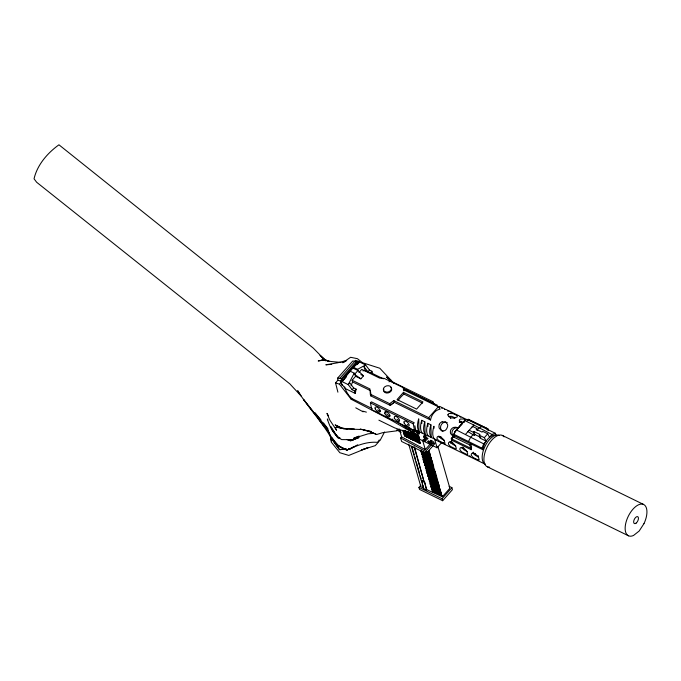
<?xml version="1.0" encoding="UTF-8"?>
<svg xmlns="http://www.w3.org/2000/svg" width="681" height="681" viewBox="0 0 681 681"><rect width="100%" height="100%" fill="white"/><g stroke="black" fill="none" stroke-linecap="round" stroke-linejoin="round"><path stroke-width="1.02" d="M473.295 452.124L473.295 452.967L475.159 455.223L478.641 457.138M467.43 420.79L468.443 419.317L487.902 428.834L488.311 430.256M341.504 383.709L345.25 388.536L355.278 393.439L356.112 389.157L353.66 387.957L349.796 382.858L348.238 384.62L340.789 380.977L358.155 361.322L365.612 364.965L369.477 370.064L371.92 371.256L372.635 373.775L365.118 370.455L362.896 370.856M471.141 449.698L469.813 444.957L470.809 443.833L471.558 447.323L471.141 449.698L451.682 440.19L452.099 437.815L453.299 436.453L454.133 436.827C449.656 434.274 452.61 426.774 457.615 427.906M403.961 390.894L403.663 387.898L384.288 378.423L379.564 378.066L361.73 369.349L358.93 372.524M403.663 387.898L403.407 389.719L438.3 406.77L440.13 409.119C434.878 410.158 431.422 414.95 430.511 419.998L394.273 402.292L393.797 400.607L389.719 403.68L370.336 394.214L369.945 388.953L352.12 380.236L355.618 376.27L354.214 373.162L350.06 371.136L342.143 381.641L346.306 376.925M454.108 418.304L454.951 417.759M467.558 420.517L468.443 419.317M482.82 449.707C484.055 442.999 488.515 435.227 496.032 434.759L495.232 433.227L467.03 419.351L464.663 420.535L454.831 431.873L453.818 434.299L454.227 435.729L482.82 449.707L482.02 448.166L453.818 434.299L456.355 429.932L483.672 443.859L486.123 441.084L484.327 437.653L479.313 435.21L479.969 434.469L474.019 431.558L473.363 432.299L474.214 435.27L474.87 434.529L474.019 431.558M350.06 371.136L349.745 372.013L353.448 367.289L359.508 361.986L357.423 364.344M379.223 439.909L378.372 442.182L375.257 445.646L361.356 449.988L367.978 447.655L348.791 455.436L339.845 452.72L331.238 442.029L330.506 436.674C320.751 420.5 307.565 406.71 297.665 390.69L301.155 396.078L289.817 383.854L36.663 182.27L34.05 178.814C37.225 164.845 47.602 152.927 58.949 144.806L313.175 348.008L325.782 360.836L320.053 355.448L325.203 359.806L329.093 361.449M482.02 448.166L483.672 443.859M461.65 424.144L461.922 422.646L460.782 421.088M351.064 385.769L352.596 381.922L352.12 380.236M450.575 443.178L450.992 442.173M384.544 432.018L380.1 440.403L377.104 442.335C366.318 441.484 356.469 445.791 346.867 450.073L340.96 447.681L335.793 443.433L329.272 433.882L328.046 429.634L314.937 412.873L320.879 419.768M468.485 441.552L470.554 437.457L473.006 434.682L474.214 435.27M354.214 373.162L348.238 384.62L352.111 389.719L354.554 390.911L355.278 393.439M454.831 431.873L465.557 419.726M389.03 381.862L389.983 380.679L432.835 401.628L433.984 404.54M432.835 401.628L431.882 402.803L403.314 388.842M478.471 455.802L478.53 456.908M337.904 392.179L335.546 382.867L337.929 380.168L337.555 378.202L352.698 361.058L354.997 361.126L357.04 362.581M337.555 378.202L339.853 378.27L354.997 361.126M339.853 378.27L341.207 378.934L356.35 361.79M335.546 382.867L339.487 384.195L341.275 382.169M365.118 370.455L364.054 366.727L365.612 364.965L357.602 369.323L353.448 367.289M355.618 376.27L360.862 378.832L363.475 375.878L357.951 370.515L353.141 368.166M352.111 389.719L353.66 387.957M369.477 370.064L367.919 371.826L364.054 366.727M354.554 390.911L356.112 389.157M370.37 373.018L371.92 371.256M339.487 384.195L351.166 399.245L351.83 398.487L372.209 408.643M403.424 392.375L397.074 399.56L416.602 409.111L422.952 401.918L403.424 392.375L403.91 394.061L422.509 403.152M351.166 399.245L391.592 420.466L392.928 418.96M433.142 445.629L426.195 453.495L401.62 441.484L400.624 438.011L401.603 436.904L399.355 429.047M404.693 435.661C406.012 437.704 402.786 432.299 403.339 430.928M404.523 430.698L405.953 436.598L404.097 430.494M406.574 436.581L406.753 436.981L404.948 430.911M406.208 432.333L407.212 436.896M407.255 432.035C410.2 441.092 407.723 438.411 406.685 431.754M408.234 431.694C411.418 440.037 409.4 440.939 407.791 432.299M393.797 400.607L428.681 417.657L438.3 406.77M410.388 438.76L411.009 438.751L410.388 438.76L408.489 432.137M411.571 439.024L411.298 438.887M411.656 439.381C412.975 440.096 409.128 433.695 409.681 432.401M412.209 439.654L412.72 439.585L412.209 439.654L410.311 433.031M411.835 434.274L413.265 440.173L411.46 434.086M413.716 440.394L414.244 440.335L413.716 440.394L411.826 433.771M413.767 434.401C417.308 445.144 414.201 441.654 413.061 434.052M414.806 434.095C418.849 446.404 415.325 442.318 414.005 433.703M415.972 434.665C419.496 446.285 417.3 443.45 415.41 434.393M418.772 442.539L418.219 442.59L416.244 434.801M419.275 442.786L419.011 442.659M418.177 435.746C421.582 447.272 419.658 444.599 417.64 435.482M422.654 453.393L431.158 457.547L430.835 457.921L430.443 456.559L420.994 451.946L420.935 450.209M401.603 436.904L425.293 449.63L430.903 443.28M427.217 457.964L431.933 460.271L431.609 460.645L431.218 459.283L421.777 454.661L421.709 452.933M426.195 453.495L425.608 451.426L431.856 444.352M427.991 460.688L432.716 462.995L432.392 463.361L432.001 462.007L422.552 457.385L422.492 455.657M429.209 450.745L430.051 455.197L430.375 454.831L426.595 452.984M423.267 458.381L423.335 460.109L432.775 464.723L433.167 466.085L433.491 465.719L431.609 464.791M437.883 446.327L449.571 487.162L449.562 488.626L442.378 496.755L426.757 489.648L424.51 481.807L421.096 480.199L411.367 446.208M397.253 421.837L418.866 436.24L419.743 439.305L437.091 447.783L441.68 442.582M433.167 470.239L435.057 471.158L434.725 471.533L433.559 467.447L424.11 462.833L424.05 461.097M430.443 456.559L430.375 454.831M434.333 470.171L424.893 465.557L424.825 463.821M458.126 428.136L459.496 426.578M460.875 425.021L462.254 423.463L459.709 426.297M431.218 459.283L431.158 457.547M454.576 435.023L451.273 438.76L451.682 440.19M471.558 447.323L470.733 448.268L451.273 438.76L454.227 435.729M433.942 472.963L435.831 473.882L435.508 474.257L435.116 472.895L425.668 468.273L425.608 466.545M432.001 462.007L431.933 460.271M434.725 475.678L436.615 476.606L436.283 476.972L435.891 475.61L426.451 470.997L426.383 469.269M432.775 464.723L432.716 462.995M435.5 478.402L437.389 479.33L437.066 479.696L436.674 478.334L427.225 473.721L427.166 471.993M426.757 489.648L426.425 490.022L423.497 488.592L421.582 480.377L422.424 483.323M433.559 467.447L433.491 465.719M436.283 481.127L438.172 482.054L437.84 482.42L437.457 481.058L428.008 476.445L427.94 474.708M465.498 434.401L473.797 425.004L491.971 434.469L495.232 433.227M449.102 486.294L451.886 487.647L452.448 489.63L442.659 500.714L419.505 489.401L418.943 487.417L421.037 485.042M426.425 490.022L424.51 481.807M437.057 483.85L438.947 484.77L438.624 485.144L438.232 483.782L428.783 479.169L428.724 477.432M435.116 472.895L435.057 471.158M423.497 488.592L422.986 485.281M437.67 488.83L440.505 490.218L440.181 490.584L439.015 486.506L429.566 481.884L429.507 480.156M471.346 427.779L472.665 426.451L476.76 428.451L476.104 429.192L482.063 432.103L482.71 431.362L487.724 433.814L489.52 437.245L491.971 434.469M435.891 475.61L435.831 473.882M477.015 430.145L478.862 428.06L481.697 426.604M439.79 489.222L430.341 484.608L430.281 482.88M436.674 478.334L436.615 476.606M439.398 492.014L441.288 492.942L440.956 493.308L440.573 491.946L431.124 487.332L431.064 485.604M437.457 481.058L437.389 479.33M440.173 494.738L442.063 495.657L441.739 496.032L441.348 494.67L431.907 490.056L431.839 488.32M438.232 483.782L438.172 482.054M439.015 486.506L438.947 484.77M484.327 437.653L487.724 433.814M440.573 491.946L440.505 490.218M441.348 494.67L441.288 492.942M442.659 500.714L442.088 498.73L451.886 487.647M414.593 430.698L371.86 409.809L370.387 402.863L371.383 401.833L414.235 422.773L413.239 423.803L414.593 430.698L415.589 429.668L414.823 425.727M459.266 422.492L460.807 421.794L464.297 422.424M346.799 439.424L348.595 440.377L353.388 439.696L358.998 436.01M354.707 446.506L351.336 448.192L353.107 447.162M351.336 448.192L357.712 444.804M346.008 361.049L342.713 362.735L350.587 357.287L357.414 358.674L362.488 362.701L379.785 368.234L393.976 383.335M350.485 448.294L346.867 450.073L337.47 445.272L340.287 446.71M357.074 436.742L353.43 438.419L368.225 433.797L374.031 433.346M350.443 448.566L346.867 450.073L342.168 447.672M350.681 440.854L359.049 437.525L350.145 440.828M376.593 434.521L369.817 431.533L376.593 434.521L382.756 432.673L396.904 430.809M346.672 360.462L337.776 362.777L325.841 364.812L331.707 364.344M442.182 421.845L445.672 421.956L447.57 424.484A4.954 4.265 -51.2 0 1 446.983 428.051A4.954 4.248 -80.7 0 1 444.591 430.715L441.467 430.775L439.202 428.085A4.954 4.248 -80.7 0 1 439.373 424.331M448.507 416.355L451.469 416.321L455.146 417.828M452.431 442.514L450.482 442.65M463.855 448.089L461.905 448.234M475.278 453.674L473.329 453.818M344.024 428.247L342.066 428.443L336.167 427.064L343.828 428.494M348.91 448.932L350.766 448.779L348.715 448.941M346.663 449.102L339.496 449.664L331.673 438.743L339.496 449.664L346.144 449.154M370.83 431.975L360.215 429.124L362.164 429.515L343.862 428.97L335.12 424.901L342.066 428.443L354.282 428.902M462.399 422.526L460.45 422.194M353.388 439.696L341.7 439.594C333.954 435.542 329.808 426.97 327.323 418.96L327.842 419.811M371.434 431.516L363.228 429.822L369.272 431.073M341.045 362.428L330.838 361.483L322.275 359.279L328.123 361.143M462.339 423.386L460.237 422.407L459.352 420.926A4.954 2.673 4.4 0 1 460.416 419.028L463.574 419.019L466 419.802M339.81 437.9L337.733 437.679L331.4 428.732L334.711 432.835M345.684 428.715L347.54 428.945M339.828 437.943L337.733 437.679L330.898 426.485M487.868 429.898L487.077 429.771L487.902 428.834L468.426 419.666M414.755 429.626L436.598 439.994M406.94 426.689L405.791 425.923M362.701 411.145L366.395 412.133M447.281 422.671C441.824 419.99 437.602 428.894 443.076 431.49M355.465 360.326L359.406 361.654M337.929 380.168L341.871 381.496M341.649 447.391L338.951 446.336L331.826 437.696M457.079 415.359L457.785 415.64M469.209 455.81L470.401 456.304M502.297 435.406L643.536 504.434M372.03 373.29L383.377 378.832M403.237 388.536L434.435 403.79M449.664 411.23L467.472 419.93M464.663 420.535L473.797 425.004M360.853 374.601L363.475 375.878M473.363 432.299L469.269 430.298L467.949 431.626L473.006 434.682M474.87 434.529L480.82 437.44M486.123 441.084L480.165 438.181L479.313 435.21M352.596 381.922L370.43 390.639M421.828 423.446L421.76 420.322L424.808 421.811L425.089 434.308A16.003 7.976 -64 0 1 424.808 421.811M427.923 426.425L427.855 423.301L430.894 424.791L431.184 437.287A16.003 7.976 -64 0 1 430.894 424.791M453.24 436.853L469.813 444.957M370.387 402.863L413.239 423.803M435.185 439.764L485.298 464.263A16.003 7.976 -64 0 1 484.898 446.583A16.003 7.976 -64 0 1 499.088 435.38M487.307 466.783L628.554 535.819M378.883 420.16L394.657 427.872L418.866 436.24L391.592 420.466M397.968 429.524L399.858 430.443M396.512 429.975L401.194 432.265M405.723 436.163L406.148 436.376M408.311 437.432L408.881 437.713M409.417 437.968L410.132 438.317M414.959 440.675L415.665 441.024M416.168 441.271L416.968 441.663M417.572 441.96L418.143 442.233M419.811 443.05L420.347 443.314M427.387 451.554L429.268 452.473M426.212 451.622L429.992 453.469M426.825 452.448L429.66 453.835M430.051 455.197L420.603 450.584L420.994 451.946M421.318 451.571L430.767 456.193M430.835 457.921L421.386 453.308L421.777 454.661M422.101 454.295L431.55 458.909M423.437 456.117L425.327 457.045M431.609 460.645L422.16 456.023L422.552 457.385M422.875 457.019L432.324 461.633M432.392 463.361L422.944 458.747L424.11 462.833M423.659 459.743L433.107 464.357M423.718 461.471L433.167 466.085M424.442 462.459L433.882 467.081M433.95 468.809L424.501 464.195L424.893 465.557M425.216 465.183L434.665 469.796M434.725 471.533L425.284 466.911L425.668 468.273M426 467.907L435.44 472.52M430.162 471.116L432.052 472.035M435.508 474.257L426.059 469.635L426.451 470.997M426.774 470.631L436.223 475.244M428.111 472.452L430 473.372M436.283 476.972L426.842 472.359L427.225 473.721M427.557 473.355L436.998 477.968M428.885 475.176L430.775 476.096M437.066 479.696L427.617 475.083L428.008 476.445M428.332 476.07L437.781 480.692M437.84 482.42L428.4 477.807L428.783 479.169M429.115 478.794L438.555 483.408M438.624 485.144L429.175 480.522L429.566 481.884M429.89 481.518L439.339 486.132M439.398 487.868L429.958 483.246L430.341 484.608M430.673 484.242L440.113 488.856M421.258 480.743L424.178 482.174M440.181 490.584L430.732 485.97L431.124 487.332M431.448 486.958L440.896 491.58M433.729 489.247L437.508 491.095M440.956 493.308L431.516 488.694L431.907 490.056M432.231 489.682L441.68 494.304M433.567 491.503L435.457 492.431M441.739 496.032L432.29 491.418L432.605 492.508M423.829 488.217L420.901 486.787L408.694 444.148M418.943 487.417L442.088 498.73M467.217 451.563L463.735 449.647L461.871 447.383M455.793 445.978L452.312 444.063L450.447 441.799M444.37 440.394L440.888 438.479L439.024 436.215M444.395 443.68L445.289 444.148M400.624 438.011L425.608 451.426M355.763 407.817L363.152 411.843M459.76 416.602L460.884 417.223M478.011 460.024L478.666 460.433M466.596 454.44L467.243 454.848M462.68 447.034L463.557 447.621M451.256 441.45L452.72 442.803M391.26 380.509L388.196 378.423L391.498 380.926L386.519 377.044L387.983 378.261M453.495 436.776L450.626 433.669A4.954 4.248 -80.7 0 1 450.796 429.915A4.954 4.265 -51.2 0 1 453.606 427.43L456.006 427.191L458.041 428.238M360.862 378.832L354.554 374.363L357.951 370.515L357.602 369.323M351.83 398.487L348.74 395.295L346.28 391.328L344.646 386.893M341.207 378.934L341.896 379.726M336.039 434.478L338.695 437.772M428.681 417.657L430.511 419.998M439.577 407.945L438.402 406.421A16.003 7.976 -64 0 1 442.182 408.098M323.466 422.944L327.884 428.698M323.781 425.795L317.661 417.657L323.85 425.863M329.434 433.159L322.394 423.165L329.434 433.159L331.528 440.871L331.009 437.994M328.565 415.827L326.948 413.401L329.919 420.288L336.559 430.264L335.333 427.608M443.416 442.786L443.706 443.237M476.76 428.451L477.33 430.435M434.682 439.364L437.091 447.783M442.063 495.657L442.378 496.755M422.535 439.977L425.293 449.63M417.981 435.968L420.151 443.535M417.444 435.704L419.615 443.271M417.104 435.219L419.002 441.841M416.644 434.495L419.079 443.008M416.38 434.367L418.815 442.88M416.406 435.193L418.577 442.761M416.048 435.023L418.219 442.59M415.776 434.887L417.947 442.454M415.214 434.614L417.376 442.182M414.61 434.316L416.772 441.884M413.81 433.925L415.972 441.492M413.307 433.678L415.47 441.245M412.592 433.329L414.763 440.896M412.345 433.712L414.244 440.335M411.886 432.988L414.048 440.556M411.367 433.55L413.265 440.173M410.728 432.418L412.89 439.986M410.626 433.184L412.524 439.807M414.618 447.264L424.025 481.629L414.005 446.634M410.507 433.618L412.133 439.296M409.953 432.537L411.928 439.517M409.485 432.622L411.375 439.245M409.204 432.486L411.103 439.109M408.685 431.916L410.813 438.973M408.038 431.916L409.928 438.538M411.979 446.838L414.269 454.831M414.84 456.832L415.699 459.828M416.27 461.829L419.709 473.831M420.279 475.832L421.139 478.828M407.596 432.52L409.221 438.189M407.059 432.256L408.685 437.934M406.216 431.03L408.115 437.653M405.323 430.273L407.366 437.287M405.127 430.494L407.017 437.117M404.854 430.366L406.753 436.981M404.752 431.133L406.378 436.802M404.327 430.92L405.953 436.598M403.833 430.366L405.527 436.385M403.637 430.588L405.263 436.257M402.871 430.205L404.497 435.883M400.096 431.269L400.445 432.495M389.719 403.68L390.204 405.382L394.273 402.292L390.204 405.382L370.822 395.916L370.336 394.214M342.007 385.455L340.789 380.977M370.507 391.694L370.822 395.916L370.498 391.592M433.993 428.358L433.942 426.272A16.003 7.976 -64 0 0 434.223 438.777M390.885 387.489A4.146 3.15 -16 0 1 388.161 392.92A4.146 3.15 -16 0 1 383.871 389.013M432.316 403.441A16.003 7.976 -64 0 1 436.087 405.118M408.013 424.901A3.354 1.6 44.2 0 1 407.323 424.493M399.032 420.441A3.354 1.6 44.2 0 1 397.006 419.249M389.975 415.81A3.354 1.6 44.2 0 1 386.74 413.903M385.863 412.558A3.354 1.6 44.2 0 1 385.659 411.928M380.321 411.094A3.354 1.6 44.2 0 1 379.743 411.018M379.079 410.762A3.354 1.6 44.2 0 1 377.708 409.817M406.591 389.609A3.337 1.2 38.9 0 1 407.289 390.009M439.271 424.28A4.954 4.265 -51.2 0 1 442.08 421.803M447.545 410.881A16.003 7.976 -64 0 1 451.316 412.558M444.497 409.392A16.003 7.976 -64 0 1 448.277 411.069M428.136 435.797A16.003 7.976 -64 0 1 427.855 423.301M441.45 407.91A16.003 7.976 -64 0 1 445.229 409.579M422.041 432.818A16.003 7.976 -64 0 1 421.76 420.322M435.363 404.931A16.003 7.976 -64 0 1 437.483 405.272M434.836 443.595A2.715 1.141 41.5 0 1 432.358 442.616A2.715 1.141 41.5 0 1 430.826 440.215M428.017 438.402A2.392 1.004 41.5 0 1 425.872 437.9A2.392 1.004 41.5 0 1 424.28 435.602M425.293 435.185A2.392 1.004 41.5 0 1 425.761 435.372M430.051 442.224A1.302 0.545 41.5 0 1 428.638 441.041M425.983 440.241A1.302 0.545 41.5 0 1 424.484 438.828M419.028 433.559A1.847 0.775 41.5 0 1 417.257 432.231A1.847 0.775 41.5 0 1 417.087 430.945M419.121 431.941A1.847 0.775 41.5 0 1 419.641 432.639M415.095 431.405A1.737 0.732 41.5 0 1 412.797 429.464M415.163 430.154A1.737 0.732 41.5 0 1 415.504 430.792M411.026 428.987A1.243 0.519 41.5 0 1 409.834 428.094M450.413 417.019A12.709 6.333 -64 0 1 450.694 418.534M440.93 436.887A12.709 6.333 -64 0 1 438.981 437.415M398.053 400.556A25.98 12.948 -64 0 1 403.91 394.061M489.613 467.166A17.391 8.666 -64 0 1 486.872 447.579A17.391 8.666 -64 0 1 504.093 436.853M447.962 414.652L447.928 415.35C449.358 418.841 454.44 418.372 457.223 416.9L457.24 415.623L453.248 413.673L448.992 413.444L447.962 414.652M404.957 426.034L406.506 427.336L404.957 426.034M643.971 523.646L639.17 531.018L633.526 535.47A17.391 8.666 -64 0 1 626.035 522.182A17.391 8.666 -64 0 1 642.047 504.068A17.391 8.666 -64 0 1 643.971 523.646M438.547 436.334L437.815 436.521A4.954 2.554 46.3 0 0 437.049 438.453A4.954 1.566 37.1 0 0 439.058 440.854L444.438 443.484A4.954 1.566 37.1 0 0 444.659 442.173A4.954 2.554 46.3 0 0 443.203 439.151L440.496 436.674L438.547 436.334M449.962 441.918L449.239 442.105A4.954 2.554 46.3 0 0 448.473 444.038A4.954 1.566 37.1 0 0 450.482 446.438L455.861 449.068A4.954 1.566 37.1 0 0 456.083 447.757A4.954 2.554 46.3 0 0 454.627 444.736L451.912 442.25L449.962 441.918M461.386 447.502L460.662 447.689A4.954 2.554 46.3 0 0 459.896 449.622A4.954 1.566 37.1 0 0 461.905 452.022L467.285 454.653A4.954 1.566 37.1 0 0 467.507 453.342A4.954 2.554 46.3 0 0 466.051 450.32L463.335 447.834L461.386 447.502M472.81 453.086L472.086 453.274A4.954 2.554 46.3 0 0 471.32 455.206A4.954 1.566 37.1 0 0 473.329 457.606L478.709 460.237A4.954 1.566 37.1 0 0 478.93 458.926A4.954 2.554 46.3 0 0 477.475 455.904L474.759 453.418L472.81 453.086M321.849 360.147L318.189 360.973L324.871 359.9L321.849 360.147M323.952 425.336L303.445 399.33L323.952 425.336M418.994 431.328L418.713 418.832A16.003 7.976 -64 0 0 418.994 431.328M385.821 392.069A4.146 3.15 -16 0 0 391.439 388.059A4.146 3.15 -16 0 0 384.918 386.68A4.146 3.15 -16 0 0 385.821 392.069M375.222 408.872A3.354 1.6 44.2 0 0 379.794 412.031A3.354 1.6 44.2 0 0 377.878 407.655A3.354 1.6 44.2 0 0 375.222 408.872M384.867 413.588A3.354 1.6 44.2 0 0 389.447 416.738A3.354 1.6 44.2 0 0 387.523 412.371A3.354 1.6 44.2 0 0 384.867 413.588M394.512 418.296A3.354 1.6 44.2 0 0 399.092 421.454A3.354 1.6 44.2 0 0 397.168 417.078A3.354 1.6 44.2 0 0 394.512 418.296M404.156 423.012A3.354 1.6 44.2 0 0 408.736 426.17A3.354 1.6 44.2 0 0 406.812 421.794A3.354 1.6 44.2 0 0 404.156 423.012M409.034 428.596A1.243 0.519 41.5 0 0 410.754 429.737A1.243 0.519 41.5 0 0 409.945 428.221A1.243 0.519 41.5 0 0 409.034 428.596M412.269 430.511A1.737 0.732 41.5 0 0 414.678 432.103A1.737 0.732 41.5 0 0 413.546 429.983A1.737 0.732 41.5 0 0 412.269 430.511M423.922 439.798A1.302 0.545 41.5 0 0 425.727 440.99A1.302 0.545 41.5 0 0 424.884 439.407A1.302 0.545 41.5 0 0 423.922 439.798M427.983 441.782A1.302 0.545 41.5 0 0 429.788 442.973A1.302 0.545 41.5 0 0 428.945 441.39A1.302 0.545 41.5 0 0 427.983 441.782M423.846 437.117A2.392 1.004 41.5 0 0 427.157 439.305A2.392 1.004 41.5 0 0 425.608 436.393A2.392 1.004 41.5 0 0 423.846 437.117M416.38 432.622A1.847 0.775 41.5 0 0 418.934 434.316A1.847 0.775 41.5 0 0 417.734 432.06A1.847 0.775 41.5 0 0 416.38 432.622M430.426 441.841A2.715 1.141 41.5 0 0 434.189 444.327A2.715 1.141 41.5 0 0 432.418 441.024A2.715 1.141 41.5 0 0 430.426 441.841M636.114 523.127A3.839 1.915 -64 0 0 638.097 516.981A3.839 1.915 -64 0 0 633.934 520.275A3.839 1.915 -64 0 0 636.114 523.127"/></g></svg>
